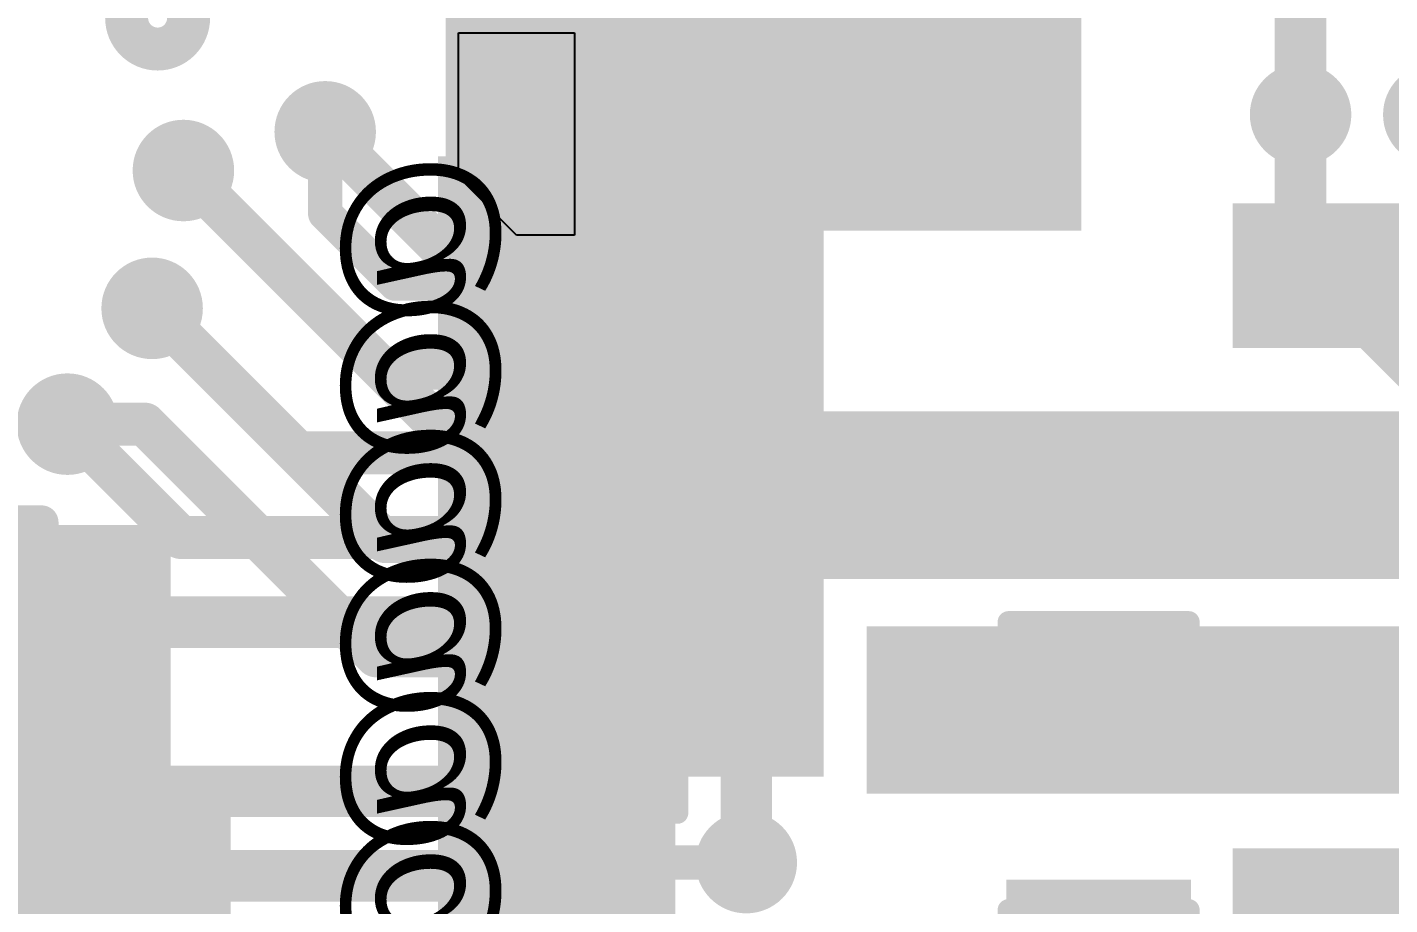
# Model space of a CAD drawing. Header units: millimetres. Extents: x -1.41 to 1.31, y -0.13 to 2.68.
# Drawn here: x -0.4223 to -0.1053, y 1.2082 to 1.4123 of the extents above; entities that cross this region are included whole.
import ezdxf

# ---------------------------------------------------------------- set-up
doc = ezdxf.new("R2010")
doc.units = ezdxf.units.MM
doc.header["$MEASUREMENT"] = 0
for name, color, linetype in [('BottomLayer', 5, 'Continuous'), ('BottomOverlay', 54, 'Continuous'), ('BottomPaste', 16, 'Continuous'), ('BottomSolder', 6, 'Continuous'), ('Mechanical2', 216, 'Continuous'), ('TopLayer', 1, 'Continuous'), ('TopOverlay', 2, 'Continuous'), ('TopPaste', 8, 'Continuous'), ('TopSolder', 216, 'Continuous'), ('ViaHoleLayer', 16, 'Continuous')]:
    doc.layers.add(name, color=color, linetype=linetype)
doc.styles.add('Arial', font='', dxfattribs={"height": 0.2})
doc.styles.get('Arial').set_extended_font_data('Arial')

# ---------------------------------------------------------------- blocks, each defined once
blk = doc.blocks.new('PG_DSO_8_B_1')
at = {"layer": 'BottomLayer'}
for points in [[(-0.1378, 0.0622), (-0.1378, 0.0878), (-0.08622, 0.0878), (-0.08622, 0.0622)], [(0.08622, 0.0622), (0.08622, 0.0878), (0.1378, 0.0878), (0.1378, 0.0622)], [(-0.1378, 0.0122), (-0.1378, 0.0378), (-0.08622, 0.0378), (-0.08622, 0.0122)], [(0.08622, 0.0122), (0.08622, 0.0378), (0.1378, 0.0378), (0.1378, 0.0122)], [(-0.1378, -0.0378), (-0.1378, -0.0122), (-0.08622, -0.0122), (-0.08622, -0.0378)], [(0.08622, -0.0378), (0.08622, -0.0122), (0.1378, -0.0122), (0.1378, -0.0378)], [(-0.1378, -0.0878), (-0.1378, -0.0622), (-0.08622, -0.0622), (-0.08622, -0.0878)], [(0.08622, -0.0878), (0.08622, -0.0622), (0.1378, -0.0622), (0.1378, -0.0878)]]:
    blk.add_hatch(color=5, dxfattribs=at).paths.add_polyline_path(points)
at = {"layer": 'BottomPaste'}
for points in [[(-0.1378, 0.0622), (-0.1378, 0.0878), (-0.08622, 0.0878), (-0.08622, 0.0622)], [(0.08622, 0.0622), (0.08622, 0.0878), (0.1378, 0.0878), (0.1378, 0.0622)], [(-0.1378, 0.0122), (-0.1378, 0.0378), (-0.08622, 0.0378), (-0.08622, 0.0122)], [(0.08622, 0.0122), (0.08622, 0.0378), (0.1378, 0.0378), (0.1378, 0.0122)], [(-0.1378, -0.0378), (-0.1378, -0.0122), (-0.08622, -0.0122), (-0.08622, -0.0378)], [(0.08622, -0.0378), (0.08622, -0.0122), (0.1378, -0.0122), (0.1378, -0.0378)], [(-0.1378, -0.0878), (-0.1378, -0.0622), (-0.08622, -0.0622), (-0.08622, -0.0878)], [(0.08622, -0.0878), (0.08622, -0.0622), (0.1378, -0.0622), (0.1378, -0.0878)]]:
    blk.add_hatch(color=16, dxfattribs=at).paths.add_polyline_path(points)
at = {"layer": 'BottomSolder'}
for points in [[(-0.1418, 0.0582), (-0.1418, 0.0918), (-0.08222, 0.0918), (-0.08222, 0.0582)], [(0.08222, 0.0582), (0.08222, 0.0918), (0.1418, 0.0918), (0.1418, 0.0582)], [(-0.1418, 0.0082), (-0.1418, 0.0418), (-0.08222, 0.0418), (-0.08222, 0.0082)], [(0.08222, 0.0082), (0.08222, 0.0418), (0.1418, 0.0418), (0.1418, 0.0082)], [(-0.1418, -0.0418), (-0.1418, -0.0082), (-0.08222, -0.0082), (-0.08222, -0.0418)], [(0.08222, -0.0418), (0.08222, -0.0082), (0.1418, -0.0082), (0.1418, -0.0418)], [(-0.1418, -0.0918), (-0.1418, -0.0582), (-0.08222, -0.0582), (-0.08222, -0.0918)], [(0.08222, -0.0918), (0.08222, -0.0582), (0.1418, -0.0582), (0.1418, -0.0918)]]:
    blk.add_hatch(color=6, dxfattribs=at).paths.add_polyline_path(points)
at = {"layer": 'BottomOverlay', "const_width": 0.005}
for points in [[(0.072, 0.099), (-0.073, 0.099)], [(0.072, -0.099), (-0.073, -0.099)]]:
    blk.add_lwpolyline(points, dxfattribs=at)
at = {"layer": 'BottomOverlay'}
for points, const_width in [([(-0.07425, 0.099, 1), (-0.07175, 0.099, 1)], 0.0025), ([(0.07075, 0.099, 1), (0.07325, 0.099, 1)], 0.0025), ([(-0.1456, -0.075, 1), (-0.1584, -0.075, 1)], 0.01), ([(-0.1609, -0.075, 1), (-0.1559, -0.075, 1)], 0.005), ([(-0.1481, -0.075, 1), (-0.1431, -0.075, 1)], 0.005), ([(-0.07425, -0.099, 1), (-0.07175, -0.099, 1)], 0.0025), ([(0.07075, -0.099, 1), (0.07325, -0.099, 1)], 0.0025)]:
    blk.add_lwpolyline(points, format="xyb", close=True, dxfattribs=dict(at, const_width=const_width))
blk = doc.blocks.new('LQFP_100_6')
at = {"layer": 'TopLayer'}
for points in [[(-0.32874, 0.24213), (-0.2815, 0.24213), (-0.2815, 0.23031), (-0.32874, 0.23031)], [(-0.32874, 0.22244), (-0.2815, 0.22244), (-0.2815, 0.21063), (-0.32874, 0.21063)], [(-0.32874, 0.20276), (-0.2815, 0.20276), (-0.2815, 0.19094), (-0.32874, 0.19094)], [(-0.32874, 0.18307), (-0.2815, 0.18307), (-0.2815, 0.17126), (-0.32874, 0.17126)], [(-0.32874, 0.16339), (-0.2815, 0.16339), (-0.2815, 0.15157), (-0.32874, 0.15157)], [(-0.32874, 0.1437), (-0.2815, 0.1437), (-0.2815, 0.13189), (-0.32874, 0.13189)], [(-0.32874, 0.12402), (-0.2815, 0.12402), (-0.2815, 0.1122), (-0.32874, 0.1122)], [(-0.32874, 0.10433), (-0.2815, 0.10433), (-0.2815, 0.09252), (-0.32874, 0.09252)], [(-0.32874, 0.08465), (-0.2815, 0.08465), (-0.2815, 0.07283), (-0.32874, 0.07283)]]:
    blk.add_hatch(color=1, dxfattribs=at).paths.add_polyline_path(points)
at = {"layer": 'TopPaste'}
for points in [[(-0.32874, 0.24213), (-0.2815, 0.24213), (-0.2815, 0.23031), (-0.32874, 0.23031)], [(-0.32874, 0.22244), (-0.2815, 0.22244), (-0.2815, 0.21063), (-0.32874, 0.21063)], [(-0.32874, 0.20276), (-0.2815, 0.20276), (-0.2815, 0.19094), (-0.32874, 0.19094)], [(-0.32874, 0.18307), (-0.2815, 0.18307), (-0.2815, 0.17126), (-0.32874, 0.17126)], [(-0.32874, 0.16339), (-0.2815, 0.16339), (-0.2815, 0.15157), (-0.32874, 0.15157)], [(-0.32874, 0.1437), (-0.2815, 0.1437), (-0.2815, 0.13189), (-0.32874, 0.13189)], [(-0.32874, 0.12402), (-0.2815, 0.12402), (-0.2815, 0.1122), (-0.32874, 0.1122)], [(-0.32874, 0.10433), (-0.2815, 0.10433), (-0.2815, 0.09252), (-0.32874, 0.09252)], [(-0.32874, 0.08465), (-0.2815, 0.08465), (-0.2815, 0.07283), (-0.32874, 0.07283)]]:
    blk.add_hatch(color=8, dxfattribs=at).paths.add_polyline_path(points)
at = {"layer": 'TopSolder'}
for points in [[(-0.33274, 0.24613), (-0.2775, 0.24613), (-0.2775, 0.22631), (-0.33274, 0.22631)], [(-0.33274, 0.22644), (-0.2775, 0.22644), (-0.2775, 0.20663), (-0.33274, 0.20663)], [(-0.33274, 0.20676), (-0.2775, 0.20676), (-0.2775, 0.18694), (-0.33274, 0.18694)], [(-0.33274, 0.18707), (-0.2775, 0.18707), (-0.2775, 0.16726), (-0.33274, 0.16726)], [(-0.33274, 0.16739), (-0.2775, 0.16739), (-0.2775, 0.14757), (-0.33274, 0.14757)], [(-0.33274, 0.1477), (-0.2775, 0.1477), (-0.2775, 0.12789), (-0.33274, 0.12789)], [(-0.33274, 0.12802), (-0.2775, 0.12802), (-0.2775, 0.1082), (-0.33274, 0.1082)], [(-0.33274, 0.10833), (-0.2775, 0.10833), (-0.2775, 0.08852), (-0.33274, 0.08852)], [(-0.33274, 0.08865), (-0.2775, 0.08865), (-0.2775, 0.06883), (-0.33274, 0.06883)]]:
    blk.add_hatch(color=216, dxfattribs=at).paths.add_polyline_path(points)
at = {"layer": 'TopOverlay', "const_width": 0.005}
blk.add_lwpolyline([(-0.285, 0.255), (-0.255, 0.285)], dxfattribs=at)
at = {"layer": 'TopOverlay'}
for points, const_width in [([(-0.31, 0.255, 1), (-0.32, 0.255, 1)], 0.01), ([(-0.3225, 0.255, 1), (-0.3175, 0.255, 1)], 0.005), ([(-0.3125, 0.255, 1), (-0.3075, 0.255, 1)], 0.005), ([(-0.28625, 0.255, 1), (-0.28375, 0.255, 1)], 0.0025)]:
    blk.add_lwpolyline(points, format="xyb", close=True, dxfattribs=dict(at, const_width=const_width))
blk = doc.blocks.new('ECS__327_7_34B_C_TR_15')
at = {"layer": 'TopLayer'}
for points in [[(-0.07087, 0.0374), (-0.02756, 0.0374), (-0.02756, -0.0374), (-0.07087, -0.0374)], [(0.02756, 0.0374), (0.07087, 0.0374), (0.07087, -0.0374), (0.02756, -0.0374)]]:
    blk.add_hatch(color=1, dxfattribs=at).paths.add_polyline_path(points)
at = {"layer": 'TopPaste'}
for points in [[(-0.07087, 0.0374), (-0.02756, 0.0374), (-0.02756, -0.0374), (-0.07087, -0.0374)], [(0.02756, 0.0374), (0.07087, 0.0374), (0.07087, -0.0374), (0.02756, -0.0374)]]:
    blk.add_hatch(color=8, dxfattribs=at).paths.add_polyline_path(points)
at = {"layer": 'TopSolder'}
for points in [[(-0.07487, 0.0414), (-0.02356, 0.0414), (-0.02356, -0.0414), (-0.07487, -0.0414)], [(0.02356, 0.0414), (0.07487, 0.0414), (0.07487, -0.0414), (0.02356, -0.0414)]]:
    blk.add_hatch(color=216, dxfattribs=at).paths.add_polyline_path(points)
at = {"layer": 'TopOverlay', "const_width": 0.00787}
for points in [[(-0.026, 0.043), (-0.076, 0.043)], [(-0.076, -0.043), (-0.076, 0.043)], [(0.076, 0.043), (0.026, 0.043)], [(0.076, -0.043), (0.076, 0.043)], [(-0.026, -0.043), (-0.076, -0.043)], [(0.076, -0.043), (0.026, -0.043)]]:
    blk.add_lwpolyline(points, dxfattribs=at)
at = {"layer": 'TopOverlay'}
for points, const_width in [([(-0.07797, 0.043, 1), (-0.07403, 0.043, 1)], 0.00394), ([(-0.07797, 0.043, 1), (-0.07403, 0.043, 1)], 0.00394), ([(-0.02797, 0.043, 1), (-0.02403, 0.043, 1)], 0.00394), ([(0.02403, 0.043, 1), (0.02797, 0.043, 1)], 0.00394), ([(0.07403, 0.043, 1), (0.07797, 0.043, 1)], 0.00394), ([(0.07403, 0.043, 1), (0.07797, 0.043, 1)], 0.00394), ([(-0.08584, 0.013, 1), (-0.09216, 0.013, 1)], 0.01), ([(-0.09466, 0.013, 1), (-0.08966, 0.013, 1)], 0.005), ([(-0.08834, 0.013, 1), (-0.08334, 0.013, 1)], 0.005), ([(-0.07797, -0.043, 1), (-0.07403, -0.043, 1)], 0.00394), ([(-0.07797, -0.043, 1), (-0.07403, -0.043, 1)], 0.00394), ([(-0.02797, -0.043, 1), (-0.02403, -0.043, 1)], 0.00394), ([(0.02403, -0.043, 1), (0.02797, -0.043, 1)], 0.00394), ([(0.07403, -0.043, 1), (0.07797, -0.043, 1)], 0.00394), ([(0.07403, -0.043, 1), (0.07797, -0.043, 1)], 0.00394)]:
    blk.add_lwpolyline(points, format="xyb", close=True, dxfattribs=dict(at, const_width=const_width))
blk = doc.blocks.new('R___0201_B_32')
at = {"layer": 'BottomLayer'}
for points in [[(-0.01614, 0.00728), (-0.00551, 0.00728), (-0.00551, -0.00728), (-0.01614, -0.00728)], [(0.00551, 0.00728), (0.01614, 0.00728), (0.01614, -0.00728), (0.00551, -0.00728)]]:
    blk.add_hatch(color=5, dxfattribs=at).paths.add_polyline_path(points)
at = {"layer": 'BottomPaste'}
for points in [[(-0.01614, 0.00728), (-0.00551, 0.00728), (-0.00551, -0.00728), (-0.01614, -0.00728)], [(0.00551, 0.00728), (0.01614, 0.00728), (0.01614, -0.00728), (0.00551, -0.00728)]]:
    blk.add_hatch(color=16, dxfattribs=at).paths.add_polyline_path(points)
at = {"layer": 'BottomSolder'}
for points in [[(-0.02014, 0.01128), (-0.00151, 0.01128), (-0.00151, -0.01128), (-0.02014, -0.01128)], [(0.00151, 0.01128), (0.02014, 0.01128), (0.02014, -0.01128), (0.00151, -0.01128)]]:
    blk.add_hatch(color=6, dxfattribs=at).paths.add_polyline_path(points)
at = {"layer": 'BottomOverlay', "const_width": 0.005}
for points in [[(-0.019, 0.01), (-0.019, -0.01)], [(0.019, 0.01), (-0.019, 0.01)], [(0.019, 0.01), (0.019, -0.01)], [(0.019, -0.01), (-0.019, -0.01)]]:
    blk.add_lwpolyline(points, dxfattribs=at)
at = {"layer": 'BottomOverlay', "const_width": 0.0025}
for points in [[(-0.02025, 0.01, 1), (-0.01775, 0.01, 1)], [(-0.02025, 0.01, 1), (-0.01775, 0.01, 1)], [(0.01775, 0.01, 1), (0.02025, 0.01, 1)], [(0.01775, 0.01, 1), (0.02025, 0.01, 1)], [(-0.02025, -0.01, 1), (-0.01775, -0.01, 1)], [(-0.02025, -0.01, 1), (-0.01775, -0.01, 1)], [(0.01775, -0.01, 1), (0.02025, -0.01, 1)], [(0.01775, -0.01, 1), (0.02025, -0.01, 1)]]:
    blk.add_lwpolyline(points, format="xyb", close=True, dxfattribs=at)
blk = doc.blocks.new('R___0201_B_34')
at = {"layer": 'BottomLayer'}
for points in [[(-0.01614, 0.00728), (-0.00551, 0.00728), (-0.00551, -0.00728), (-0.01614, -0.00728)], [(0.00551, 0.00728), (0.01614, 0.00728), (0.01614, -0.00728), (0.00551, -0.00728)]]:
    blk.add_hatch(color=5, dxfattribs=at).paths.add_polyline_path(points)
at = {"layer": 'BottomPaste'}
for points in [[(-0.01614, 0.00728), (-0.00551, 0.00728), (-0.00551, -0.00728), (-0.01614, -0.00728)], [(0.00551, 0.00728), (0.01614, 0.00728), (0.01614, -0.00728), (0.00551, -0.00728)]]:
    blk.add_hatch(color=16, dxfattribs=at).paths.add_polyline_path(points)
at = {"layer": 'BottomSolder'}
for points in [[(-0.02014, 0.01128), (-0.00151, 0.01128), (-0.00151, -0.01128), (-0.02014, -0.01128)], [(0.00151, 0.01128), (0.02014, 0.01128), (0.02014, -0.01128), (0.00151, -0.01128)]]:
    blk.add_hatch(color=6, dxfattribs=at).paths.add_polyline_path(points)
at = {"layer": 'BottomOverlay', "const_width": 0.005}
for points in [[(-0.019, 0.01), (-0.019, -0.01)], [(0.019, 0.01), (-0.019, 0.01)], [(0.019, 0.01), (0.019, -0.01)], [(0.019, -0.01), (-0.019, -0.01)]]:
    blk.add_lwpolyline(points, dxfattribs=at)
at = {"layer": 'BottomOverlay', "const_width": 0.0025}
for points in [[(-0.02025, 0.01, 1), (-0.01775, 0.01, 1)], [(-0.02025, 0.01, 1), (-0.01775, 0.01, 1)], [(0.01775, 0.01, 1), (0.02025, 0.01, 1)], [(0.01775, 0.01, 1), (0.02025, 0.01, 1)], [(-0.02025, -0.01, 1), (-0.01775, -0.01, 1)], [(-0.02025, -0.01, 1), (-0.01775, -0.01, 1)], [(0.01775, -0.01, 1), (0.02025, -0.01, 1)], [(0.01775, -0.01, 1), (0.02025, -0.01, 1)]]:
    blk.add_lwpolyline(points, format="xyb", close=True, dxfattribs=at)
blk = doc.blocks.new('R___0201_B_36')
at = {"layer": 'BottomLayer'}
for points in [[(-0.01614, 0.00728), (-0.00551, 0.00728), (-0.00551, -0.00728), (-0.01614, -0.00728)], [(0.00551, 0.00728), (0.01614, 0.00728), (0.01614, -0.00728), (0.00551, -0.00728)]]:
    blk.add_hatch(color=5, dxfattribs=at).paths.add_polyline_path(points)
at = {"layer": 'BottomPaste'}
for points in [[(-0.01614, 0.00728), (-0.00551, 0.00728), (-0.00551, -0.00728), (-0.01614, -0.00728)], [(0.00551, 0.00728), (0.01614, 0.00728), (0.01614, -0.00728), (0.00551, -0.00728)]]:
    blk.add_hatch(color=16, dxfattribs=at).paths.add_polyline_path(points)
at = {"layer": 'BottomSolder'}
for points in [[(-0.02014, 0.01128), (-0.00151, 0.01128), (-0.00151, -0.01128), (-0.02014, -0.01128)], [(0.00151, 0.01128), (0.02014, 0.01128), (0.02014, -0.01128), (0.00151, -0.01128)]]:
    blk.add_hatch(color=6, dxfattribs=at).paths.add_polyline_path(points)
at = {"layer": 'BottomOverlay', "const_width": 0.005}
for points in [[(-0.019, 0.01), (-0.019, -0.01)], [(0.019, 0.01), (-0.019, 0.01)], [(0.019, 0.01), (0.019, -0.01)], [(0.019, -0.01), (-0.019, -0.01)]]:
    blk.add_lwpolyline(points, dxfattribs=at)
at = {"layer": 'BottomOverlay', "const_width": 0.0025}
for points in [[(-0.02025, 0.01, 1), (-0.01775, 0.01, 1)], [(-0.02025, 0.01, 1), (-0.01775, 0.01, 1)], [(0.01775, 0.01, 1), (0.02025, 0.01, 1)], [(0.01775, 0.01, 1), (0.02025, 0.01, 1)], [(-0.02025, -0.01, 1), (-0.01775, -0.01, 1)], [(-0.02025, -0.01, 1), (-0.01775, -0.01, 1)], [(0.01775, -0.01, 1), (0.02025, -0.01, 1)], [(0.01775, -0.01, 1), (0.02025, -0.01, 1)]]:
    blk.add_lwpolyline(points, format="xyb", close=True, dxfattribs=at)
blk = doc.blocks.new('R___0201_B_38')
at = {"layer": 'BottomLayer'}
for points in [[(-0.01614, 0.00728), (-0.00551, 0.00728), (-0.00551, -0.00728), (-0.01614, -0.00728)], [(0.00551, 0.00728), (0.01614, 0.00728), (0.01614, -0.00728), (0.00551, -0.00728)]]:
    blk.add_hatch(color=5, dxfattribs=at).paths.add_polyline_path(points)
at = {"layer": 'BottomPaste'}
for points in [[(-0.01614, 0.00728), (-0.00551, 0.00728), (-0.00551, -0.00728), (-0.01614, -0.00728)], [(0.00551, 0.00728), (0.01614, 0.00728), (0.01614, -0.00728), (0.00551, -0.00728)]]:
    blk.add_hatch(color=16, dxfattribs=at).paths.add_polyline_path(points)
at = {"layer": 'BottomSolder'}
for points in [[(-0.02014, 0.01128), (-0.00151, 0.01128), (-0.00151, -0.01128), (-0.02014, -0.01128)], [(0.00151, 0.01128), (0.02014, 0.01128), (0.02014, -0.01128), (0.00151, -0.01128)]]:
    blk.add_hatch(color=6, dxfattribs=at).paths.add_polyline_path(points)
at = {"layer": 'BottomOverlay', "const_width": 0.005}
for points in [[(-0.019, 0.01), (-0.019, -0.01)], [(0.019, 0.01), (-0.019, 0.01)], [(0.019, 0.01), (0.019, -0.01)], [(0.019, -0.01), (-0.019, -0.01)]]:
    blk.add_lwpolyline(points, dxfattribs=at)
at = {"layer": 'BottomOverlay', "const_width": 0.0025}
for points in [[(-0.02025, 0.01, 1), (-0.01775, 0.01, 1)], [(-0.02025, 0.01, 1), (-0.01775, 0.01, 1)], [(0.01775, 0.01, 1), (0.02025, 0.01, 1)], [(0.01775, 0.01, 1), (0.02025, 0.01, 1)], [(-0.02025, -0.01, 1), (-0.01775, -0.01, 1)], [(-0.02025, -0.01, 1), (-0.01775, -0.01, 1)], [(0.01775, -0.01, 1), (0.02025, -0.01, 1)], [(0.01775, -0.01, 1), (0.02025, -0.01, 1)]]:
    blk.add_lwpolyline(points, format="xyb", close=True, dxfattribs=at)
blk = doc.blocks.new('R___0201_B_40')
at = {"layer": 'BottomLayer'}
for points in [[(-0.01614, 0.00728), (-0.00551, 0.00728), (-0.00551, -0.00728), (-0.01614, -0.00728)], [(0.00551, 0.00728), (0.01614, 0.00728), (0.01614, -0.00728), (0.00551, -0.00728)]]:
    blk.add_hatch(color=5, dxfattribs=at).paths.add_polyline_path(points)
at = {"layer": 'BottomPaste'}
for points in [[(-0.01614, 0.00728), (-0.00551, 0.00728), (-0.00551, -0.00728), (-0.01614, -0.00728)], [(0.00551, 0.00728), (0.01614, 0.00728), (0.01614, -0.00728), (0.00551, -0.00728)]]:
    blk.add_hatch(color=16, dxfattribs=at).paths.add_polyline_path(points)
at = {"layer": 'BottomSolder'}
for points in [[(-0.02014, 0.01128), (-0.00151, 0.01128), (-0.00151, -0.01128), (-0.02014, -0.01128)], [(0.00151, 0.01128), (0.02014, 0.01128), (0.02014, -0.01128), (0.00151, -0.01128)]]:
    blk.add_hatch(color=6, dxfattribs=at).paths.add_polyline_path(points)
at = {"layer": 'BottomOverlay', "const_width": 0.005}
for points in [[(0.019, 0.01), (-0.019, 0.01)], [(-0.019, 0.01), (-0.019, -0.01)], [(0.019, 0.01), (0.019, -0.01)], [(0.019, -0.01), (-0.019, -0.01)]]:
    blk.add_lwpolyline(points, dxfattribs=at)
at = {"layer": 'BottomOverlay', "const_width": 0.0025}
for points in [[(-0.02025, 0.01, 1), (-0.01775, 0.01, 1)], [(-0.02025, 0.01, 1), (-0.01775, 0.01, 1)], [(0.01775, 0.01, 1), (0.02025, 0.01, 1)], [(0.01775, 0.01, 1), (0.02025, 0.01, 1)], [(-0.02025, -0.01, 1), (-0.01775, -0.01, 1)], [(-0.02025, -0.01, 1), (-0.01775, -0.01, 1)], [(0.01775, -0.01, 1), (0.02025, -0.01, 1)], [(0.01775, -0.01, 1), (0.02025, -0.01, 1)]]:
    blk.add_lwpolyline(points, format="xyb", close=True, dxfattribs=at)
blk = doc.blocks.new('R___0201_B_42')
at = {"layer": 'BottomLayer'}
for points in [[(-0.01614, 0.00728), (-0.00551, 0.00728), (-0.00551, -0.00728), (-0.01614, -0.00728)], [(0.00551, 0.00728), (0.01614, 0.00728), (0.01614, -0.00728), (0.00551, -0.00728)]]:
    blk.add_hatch(color=5, dxfattribs=at).paths.add_polyline_path(points)
at = {"layer": 'BottomPaste'}
for points in [[(-0.01614, 0.00728), (-0.00551, 0.00728), (-0.00551, -0.00728), (-0.01614, -0.00728)], [(0.00551, 0.00728), (0.01614, 0.00728), (0.01614, -0.00728), (0.00551, -0.00728)]]:
    blk.add_hatch(color=16, dxfattribs=at).paths.add_polyline_path(points)
at = {"layer": 'BottomSolder'}
for points in [[(-0.02014, 0.01128), (-0.00151, 0.01128), (-0.00151, -0.01128), (-0.02014, -0.01128)], [(0.00151, 0.01128), (0.02014, 0.01128), (0.02014, -0.01128), (0.00151, -0.01128)]]:
    blk.add_hatch(color=6, dxfattribs=at).paths.add_polyline_path(points)
at = {"layer": 'BottomOverlay', "const_width": 0.005}
for points in [[(0.019, 0.01), (-0.019, 0.01)], [(-0.019, 0.01), (-0.019, -0.01)], [(0.019, 0.01), (0.019, -0.01)], [(0.019, -0.01), (-0.019, -0.01)]]:
    blk.add_lwpolyline(points, dxfattribs=at)
at = {"layer": 'BottomOverlay', "const_width": 0.0025}
for points in [[(-0.02025, 0.01, 1), (-0.01775, 0.01, 1)], [(-0.02025, 0.01, 1), (-0.01775, 0.01, 1)], [(0.01775, 0.01, 1), (0.02025, 0.01, 1)], [(0.01775, 0.01, 1), (0.02025, 0.01, 1)], [(-0.02025, -0.01, 1), (-0.01775, -0.01, 1)], [(-0.02025, -0.01, 1), (-0.01775, -0.01, 1)], [(0.01775, -0.01, 1), (0.02025, -0.01, 1)], [(0.01775, -0.01, 1), (0.02025, -0.01, 1)]]:
    blk.add_lwpolyline(points, format="xyb", close=True, dxfattribs=at)
blk = doc.blocks.new('8_TSSOP_70')
at = {"layer": 'TopLayer'}
for points in [[(-0.14469, 0.04724), (-0.0876, 0.04724), (-0.0876, 0.02953), (-0.14469, 0.02953)], [(0.0876, 0.04724), (0.14469, 0.04724), (0.14469, 0.02953), (0.0876, 0.02953)], [(-0.14469, 0.02165), (-0.0876, 0.02165), (-0.0876, 0.00394), (-0.14469, 0.00394)], [(0.0876, 0.02165), (0.14469, 0.02165), (0.14469, 0.00394), (0.0876, 0.00394)], [(-0.14469, -0.00394), (-0.0876, -0.00394), (-0.0876, -0.02165), (-0.14469, -0.02165)], [(0.0876, -0.00394), (0.14469, -0.00394), (0.14469, -0.02165), (0.0876, -0.02165)], [(-0.14469, -0.02953), (-0.0876, -0.02953), (-0.0876, -0.04724), (-0.14469, -0.04724)], [(0.0876, -0.02953), (0.14469, -0.02953), (0.14469, -0.04724), (0.0876, -0.04724)]]:
    blk.add_hatch(color=1, dxfattribs=at).paths.add_polyline_path(points)
at = {"layer": 'TopPaste'}
for points in [[(-0.14469, 0.04724), (-0.0876, 0.04724), (-0.0876, 0.02953), (-0.14469, 0.02953)], [(0.0876, 0.04724), (0.14469, 0.04724), (0.14469, 0.02953), (0.0876, 0.02953)], [(-0.14469, 0.02165), (-0.0876, 0.02165), (-0.0876, 0.00394), (-0.14469, 0.00394)], [(0.0876, 0.02165), (0.14469, 0.02165), (0.14469, 0.00394), (0.0876, 0.00394)], [(-0.14469, -0.00394), (-0.0876, -0.00394), (-0.0876, -0.02165), (-0.14469, -0.02165)], [(0.0876, -0.00394), (0.14469, -0.00394), (0.14469, -0.02165), (0.0876, -0.02165)], [(-0.14469, -0.02953), (-0.0876, -0.02953), (-0.0876, -0.04724), (-0.14469, -0.04724)], [(0.0876, -0.02953), (0.14469, -0.02953), (0.14469, -0.04724), (0.0876, -0.04724)]]:
    blk.add_hatch(color=8, dxfattribs=at).paths.add_polyline_path(points)
at = {"layer": 'TopSolder'}
for points in [[(-0.14869, 0.05124), (-0.0836, 0.05124), (-0.0836, 0.02553), (-0.14869, 0.02553)], [(0.0836, 0.05124), (0.14869, 0.05124), (0.14869, 0.02553), (0.0836, 0.02553)], [(-0.14869, 0.02565), (-0.0836, 0.02565), (-0.0836, -0.00006), (-0.14869, -0.00006)], [(0.0836, 0.02565), (0.14869, 0.02565), (0.14869, -0.00006), (0.0836, -0.00006)], [(-0.14869, 0.00006), (-0.0836, 0.00006), (-0.0836, -0.02565), (-0.14869, -0.02565)], [(0.0836, 0.00006), (0.14869, 0.00006), (0.14869, -0.02565), (0.0836, -0.02565)], [(-0.14869, -0.02553), (-0.0836, -0.02553), (-0.0836, -0.05124), (-0.14869, -0.05124)], [(0.0836, -0.02553), (0.14869, -0.02553), (0.14869, -0.05124), (0.0836, -0.05124)]]:
    blk.add_hatch(color=216, dxfattribs=at).paths.add_polyline_path(points)
at = {"layer": 'TopOverlay'}
for points, const_width in [([(-0.10979, 0.06537, 1), (-0.12421, 0.06537, 1)], 0.01), ([(-0.12671, 0.06537, 1), (-0.12171, 0.06537, 1)], 0.005), ([(-0.11229, 0.06537, 1), (-0.10729, 0.06537, 1)], 0.005), ([(-0.08625, 0.061, 1), (-0.08375, 0.061, 1)], 0.0025), ([(0.08275, 0.061, 1), (0.08525, 0.061, 1)], 0.0025), ([(-0.08475, -0.062, 1), (-0.08225, -0.062, 1)], 0.0025), ([(0.08425, -0.062, 1), (0.08675, -0.062, 1)], 0.0025)]:
    blk.add_lwpolyline(points, format="xyb", close=True, dxfattribs=dict(at, const_width=const_width))
at = {"layer": 'TopOverlay', "const_width": 0.005}
for points in [[(0.084, 0.061), (-0.085, 0.061)], [(0.0855, -0.062), (-0.0835, -0.062)]]:
    blk.add_lwpolyline(points, dxfattribs=at)
blk = doc.blocks.new('C__0603_B_85')
at = {"layer": 'BottomLayer'}
for points in [[(-0.045, -0.0175), (-0.045, 0.0175), (-0.015, 0.0175), (-0.015, -0.0175)], [(0.015, -0.0175), (0.015, 0.0175), (0.045, 0.0175), (0.045, -0.0175)]]:
    blk.add_hatch(color=5, dxfattribs=at).paths.add_polyline_path(points)
at = {"layer": 'BottomPaste'}
for points in [[(-0.045, -0.0175), (-0.045, 0.0175), (-0.015, 0.0175), (-0.015, -0.0175)], [(0.015, -0.0175), (0.015, 0.0175), (0.045, 0.0175), (0.045, -0.0175)]]:
    blk.add_hatch(color=16, dxfattribs=at).paths.add_polyline_path(points)
at = {"layer": 'BottomSolder'}
for points in [[(-0.049, -0.0215), (-0.049, 0.0215), (-0.011, 0.0215), (-0.011, -0.0215)], [(0.011, -0.0215), (0.011, 0.0215), (0.049, 0.0215), (0.049, -0.0215)]]:
    blk.add_hatch(color=6, dxfattribs=at).paths.add_polyline_path(points)
at = {"layer": 'BottomOverlay', "const_width": 0.005}
for points in [[(-0.018, 0.021), (-0.049, 0.021)], [(-0.049, -0.021), (-0.049, 0.021)], [(0.049, 0.021), (0.018, 0.021)], [(0.049, -0.021), (0.049, 0.021)], [(-0.018, -0.021), (-0.049, -0.021)], [(0.049, -0.021), (0.018, -0.021)]]:
    blk.add_lwpolyline(points, dxfattribs=at)
at = {"layer": 'BottomOverlay', "const_width": 0.0025}
for points in [[(-0.05025, 0.021, 1), (-0.04775, 0.021, 1)], [(-0.05025, 0.021, 1), (-0.04775, 0.021, 1)], [(-0.01925, 0.021, 1), (-0.01675, 0.021, 1)], [(0.01675, 0.021, 1), (0.01925, 0.021, 1)], [(0.04775, 0.021, 1), (0.05025, 0.021, 1)], [(0.04775, 0.021, 1), (0.05025, 0.021, 1)], [(-0.05025, -0.021, 1), (-0.04775, -0.021, 1)], [(-0.05025, -0.021, 1), (-0.04775, -0.021, 1)], [(-0.01925, -0.021, 1), (-0.01675, -0.021, 1)], [(0.01675, -0.021, 1), (0.01925, -0.021, 1)], [(0.04775, -0.021, 1), (0.05025, -0.021, 1)], [(0.04775, -0.021, 1), (0.05025, -0.021, 1)]]:
    blk.add_lwpolyline(points, format="xyb", close=True, dxfattribs=at)

msp = doc.modelspace()

# ---------------------------------------------------------------- hatches: boundary and pattern name
at = {"layer": 'BottomLayer'}
for points in [[(-0.287, 1.232), (-0.269, 1.232), (-0.269, 1.417), (-0.287, 1.417)], [(-0.287, 1.365), (-0.177, 1.365), (-0.177, 1.417), (-0.287, 1.417)], [(-0.237, 1.238), (-0.237, 1.374), (-0.27817, 1.374), (-0.27817, 1.238)], [(-0.321, 1.338), (-0.295, 1.338), (-0.295, 1.356), (-0.321, 1.356)], [(-0.265, 1.284), (-0.078, 1.284), (-0.078, 1.323), (-0.265, 1.323)], [(-0.46563, 1.15853), (-0.389, 1.15853), (-0.389, 1.29653), (-0.46563, 1.29653)], [(-0.227, 1.234), (-0.05, 1.234), (-0.05, 1.273), (-0.227, 1.273)], [(-0.432, 1.15853), (-0.375, 1.15853), (-0.375, 1.233), (-0.432, 1.233)]]:
    msp.add_hatch(color=5, dxfattribs=at).paths.add_polyline_path(points)
h = msp.add_hatch(color=5, dxfattribs=at)
edge = h.paths.add_edge_path()
edge.add_arc((-0.3094, 1.39847), 0.01181, 0, 360)
h = msp.add_hatch(color=5, dxfattribs=at)
edge = h.paths.add_edge_path()
edge.add_arc((-0.126, 1.392), 0.01181, 0, 360)
h = msp.add_hatch(color=5, dxfattribs=at)
edge = h.paths.add_edge_path()
edge.add_arc((-0.095, 1.392), 0.01181, 0, 360)
h = msp.add_hatch(color=5, dxfattribs=at)
edge = h.paths.add_edge_path()
edge.add_arc((-0.353, 1.388), 0.01181, 0, 360)
h = msp.add_hatch(color=5, dxfattribs=at)
edge = h.paths.add_edge_path()
edge.add_arc((-0.386, 1.379), 0.01181, 0, 360)
h = msp.add_hatch(color=5, dxfattribs=at)
edge = h.paths.add_edge_path()
edge.add_arc((-0.19108, 1.37904), 0.01181, 0, 360)
h = msp.add_hatch(color=5, dxfattribs=at)
edge = h.paths.add_edge_path()
edge.add_arc((-0.39328, 1.34694), 0.01181, 0, 360)
h = msp.add_hatch(color=5, dxfattribs=at)
edge = h.paths.add_edge_path()
edge.add_arc((-0.253, 1.342), 0.01181, 0, 360)
h = msp.add_hatch(color=5, dxfattribs=at)
edge = h.paths.add_edge_path()
edge.add_arc((-0.413, 1.32), 0.01181, 0, 360)
h = msp.add_hatch(color=5, dxfattribs=at)
edge = h.paths.add_edge_path()
edge.add_arc((-0.253, 1.31), 0.01181, 0, 360)
h = msp.add_hatch(color=5, dxfattribs=at)
edge = h.paths.add_edge_path()
edge.add_arc((-0.16347, 1.30453), 0.01181, 0, 360)
h = msp.add_hatch(color=5, dxfattribs=at)
edge = h.paths.add_edge_path()
edge.add_arc((-0.253, 1.278), 0.01181, 0, 360)
h = msp.add_hatch(color=5, dxfattribs=at)
edge = h.paths.add_edge_path()
edge.add_arc((-0.404, 1.27453), 0.01181, 0, 360)
h = msp.add_hatch(color=5, dxfattribs=at)
edge = h.paths.add_edge_path()
edge.add_arc((-0.21, 1.254), 0.01181, 0, 360)
h = msp.add_hatch(color=5, dxfattribs=at)
edge = h.paths.add_edge_path()
edge.add_arc((-0.255, 1.218), 0.01181, 0, 360)
at = {"layer": 'TopLayer'}
msp.add_hatch(color=1, dxfattribs=at).paths.add_polyline_path([(-0.325, 1.366), (-0.287, 1.366), (-0.287, 1.415), (-0.325, 1.415)])
h = msp.add_hatch(color=1, dxfattribs=at)
edge = h.paths.add_edge_path()
edge.add_arc((-0.3094, 1.39847), 0.01181, 0, 360)
h = msp.add_hatch(color=1, dxfattribs=at)
edge = h.paths.add_edge_path()
edge.add_arc((-0.126, 1.392), 0.01181, 0, 360)
h = msp.add_hatch(color=1, dxfattribs=at)
edge = h.paths.add_edge_path()
edge.add_arc((-0.095, 1.392), 0.01181, 0, 360)
h = msp.add_hatch(color=1, dxfattribs=at)
edge = h.paths.add_edge_path()
edge.add_arc((-0.353, 1.388), 0.01181, 0, 360)
h = msp.add_hatch(color=1, dxfattribs=at)
edge = h.paths.add_edge_path()
edge.add_arc((-0.386, 1.379), 0.01181, 0, 360)
h = msp.add_hatch(color=1, dxfattribs=at)
edge = h.paths.add_edge_path()
edge.add_arc((-0.19108, 1.37904), 0.01181, 0, 360)
h = msp.add_hatch(color=1, dxfattribs=at)
edge = h.paths.add_edge_path()
edge.add_arc((-0.39328, 1.34694), 0.01181, 0, 360)
h = msp.add_hatch(color=1, dxfattribs=at)
edge = h.paths.add_edge_path()
edge.add_arc((-0.253, 1.342), 0.01181, 0, 360)
h = msp.add_hatch(color=1, dxfattribs=at)
edge = h.paths.add_edge_path()
edge.add_arc((-0.413, 1.32), 0.01181, 0, 360)
h = msp.add_hatch(color=1, dxfattribs=at)
edge = h.paths.add_edge_path()
edge.add_arc((-0.253, 1.31), 0.01181, 0, 360)
h = msp.add_hatch(color=1, dxfattribs=at)
edge = h.paths.add_edge_path()
edge.add_arc((-0.16347, 1.30453), 0.01181, 0, 360)
h = msp.add_hatch(color=1, dxfattribs=at)
edge = h.paths.add_edge_path()
edge.add_arc((-0.253, 1.278), 0.01181, 0, 360)
h = msp.add_hatch(color=1, dxfattribs=at)
edge = h.paths.add_edge_path()
edge.add_arc((-0.404, 1.27453), 0.01181, 0, 360)
h = msp.add_hatch(color=1, dxfattribs=at)
edge = h.paths.add_edge_path()
edge.add_arc((-0.21, 1.254), 0.01181, 0, 360)
h = msp.add_hatch(color=1, dxfattribs=at)
edge = h.paths.add_edge_path()
edge.add_arc((-0.255, 1.218), 0.01181, 0, 360)
at = {"layer": 'ViaHoleLayer'}
h = msp.add_hatch(color=16, dxfattribs=at)
edge = h.paths.add_edge_path()
edge.add_arc((-0.3094, 1.39847), 0.00591, 0, 360)
h = msp.add_hatch(color=16, dxfattribs=at)
edge = h.paths.add_edge_path()
edge.add_arc((-0.126, 1.392), 0.00591, 0, 360)
h = msp.add_hatch(color=16, dxfattribs=at)
edge = h.paths.add_edge_path()
edge.add_arc((-0.353, 1.388), 0.00591, 0, 360)
h = msp.add_hatch(color=16, dxfattribs=at)
edge = h.paths.add_edge_path()
edge.add_arc((-0.386, 1.379), 0.00591, 0, 360)
h = msp.add_hatch(color=16, dxfattribs=at)
edge = h.paths.add_edge_path()
edge.add_arc((-0.19108, 1.37904), 0.00591, 0, 360)
h = msp.add_hatch(color=16, dxfattribs=at)
edge = h.paths.add_edge_path()
edge.add_arc((-0.39328, 1.34694), 0.00591, 0, 360)
h = msp.add_hatch(color=16, dxfattribs=at)
edge = h.paths.add_edge_path()
edge.add_arc((-0.253, 1.342), 0.00591, 0, 360)
h = msp.add_hatch(color=16, dxfattribs=at)
edge = h.paths.add_edge_path()
edge.add_arc((-0.413, 1.32), 0.00591, 0, 360)
h = msp.add_hatch(color=16, dxfattribs=at)
edge = h.paths.add_edge_path()
edge.add_arc((-0.253, 1.31), 0.00591, 0, 360)
h = msp.add_hatch(color=16, dxfattribs=at)
edge = h.paths.add_edge_path()
edge.add_arc((-0.16347, 1.30453), 0.00591, 0, 360)
h = msp.add_hatch(color=16, dxfattribs=at)
edge = h.paths.add_edge_path()
edge.add_arc((-0.253, 1.278), 0.00591, 0, 360)
h = msp.add_hatch(color=16, dxfattribs=at)
edge = h.paths.add_edge_path()
edge.add_arc((-0.404, 1.27453), 0.00591, 0, 360)
h = msp.add_hatch(color=16, dxfattribs=at)
edge = h.paths.add_edge_path()
edge.add_arc((-0.21, 1.254), 0.00591, 0, 360)
h = msp.add_hatch(color=16, dxfattribs=at)
edge = h.paths.add_edge_path()
edge.add_arc((-0.255, 1.218), 0.00591, 0, 360)

# ---------------------------------------------------------------- linework, layer by layer
at = {"layer": 'BottomLayer'}
for p, q in [((-0.322, 1.3775), (-0.322, 1.411)), ((-0.322, 1.411), (-0.295, 1.411)), ((-0.295, 1.411), (-0.295, 1.364)), ((-0.3085, 1.364), (-0.322, 1.3775)), ((-0.295, 1.364), (-0.3085, 1.364))]:
    msp.add_line(p, q, dxfattribs=at)
for points, const_width in [([(-0.126, 1.392), (-0.126, 1.521)], 0.012), ([(-0.3094, 1.3949), (-0.3094, 1.39846)], 0.008), ([(-0.353, 1.388), (-0.31273, 1.34773)], 0.01), ([(-0.30047, 1.3724), (-0.30047, 1.38597)], 0.008), ([(-0.386, 1.379), (-0.32624, 1.31924)], 0.01), ([(-0.30083, 1.37204), (-0.30047, 1.3724)], 0.008), ([(-0.27918, 1.37204), (-0.27918, 1.374)], 0.008), ([(-0.39328, 1.34694), (-0.339, 1.29267)], 0.01), ([(-0.39328, 1.34694), (-0.39328, 1.34694)], 0.01), ([(-0.31273, 1.34773), (-0.30115, 1.34773)], 0.01), ([(-0.30115, 1.34573), (-0.30115, 1.34773)], 0.01), ([(-0.413, 1.32), (-0.395, 1.32)], 0.01), ([(-0.395, 1.32), (-0.3411, 1.2661)], 0.01), ([(-0.32624, 1.31924), (-0.30083, 1.31924)], 0.01), ([(-0.16347, 1.30453), (-0.112, 1.30453)], 0.025), ([(-0.339, 1.29267), (-0.30083, 1.29267)], 0.01), ([(-0.3411, 1.2661), (-0.30083, 1.2661)], 0.01), ([(-0.30083, 1.22583), (-0.30083, 1.23953)], 0.008), ([(-0.30083, 1.22583), (-0.293, 1.218)], 0.008), ([(-0.293, 1.218), (-0.255, 1.218)], 0.008)]:
    msp.add_lwpolyline(points, dxfattribs=dict(at, const_width=const_width))
for points, const_width in [([(-0.3114, 1.39846, 1), (-0.3074, 1.39846, 1)], 0.004), ([(-0.3114, 1.3949, 1), (-0.3074, 1.3949, 1)], 0.004), ([(-0.129, 1.392, 1), (-0.123, 1.392, 1)], 0.006), ([(-0.3555, 1.388, 1), (-0.3505, 1.388, 1)], 0.005), ([(-0.30247, 1.38597, 1), (-0.29847, 1.38597, 1)], 0.004), ([(-0.3885, 1.379, 1), (-0.3835, 1.379, 1)], 0.005), ([(-0.30247, 1.3724, 1), (-0.29847, 1.3724, 1)], 0.004), ([(-0.30247, 1.3724, 1), (-0.29847, 1.3724, 1)], 0.004), ([(-0.28118, 1.374, 1), (-0.27718, 1.374, 1)], 0.004), ([(-0.30283, 1.37204, 1), (-0.29883, 1.37204, 1)], 0.004), ([(-0.28118, 1.37204, 1), (-0.27718, 1.37204, 1)], 0.004), ([(-0.39578, 1.34694, 1), (-0.39078, 1.34694, 1)], 0.005), ([(-0.39578, 1.34694, 1), (-0.39078, 1.34694, 1)], 0.005), ([(-0.39578, 1.34694, 1), (-0.39078, 1.34694, 1)], 0.005), ([(-0.31523, 1.34773, 1), (-0.31023, 1.34773, 1)], 0.005), ([(-0.31523, 1.34773, 1), (-0.31023, 1.34773, 1)], 0.005), ([(-0.30365, 1.34773, 1), (-0.29865, 1.34773, 1)], 0.005), ([(-0.30365, 1.34773, 1), (-0.29865, 1.34773, 1)], 0.005), ([(-0.30365, 1.34573, 1), (-0.29865, 1.34573, 1)], 0.005), ([(-0.4155, 1.32, 1), (-0.4105, 1.32, 1)], 0.005), ([(-0.3975, 1.32, 1), (-0.3925, 1.32, 1)], 0.005), ([(-0.3975, 1.32, 1), (-0.3925, 1.32, 1)], 0.005), ([(-0.32874, 1.31924, 1), (-0.32374, 1.31924, 1)], 0.005), ([(-0.32874, 1.31924, 1), (-0.32374, 1.31924, 1)], 0.005), ([(-0.30333, 1.31924, 1), (-0.29833, 1.31924, 1)], 0.005), ([(-0.16972, 1.30453, 1), (-0.15722, 1.30453, 1)], 0.0125), ([(-0.11825, 1.30453, 1), (-0.10575, 1.30453, 1)], 0.0125), ([(-0.3415, 1.29267, 1), (-0.3365, 1.29267, 1)], 0.005), ([(-0.3415, 1.29267, 1), (-0.3365, 1.29267, 1)], 0.005), ([(-0.30333, 1.29267, 1), (-0.29833, 1.29267, 1)], 0.005), ([(-0.3436, 1.2661, 1), (-0.3386, 1.2661, 1)], 0.005), ([(-0.3436, 1.2661, 1), (-0.3386, 1.2661, 1)], 0.005), ([(-0.30333, 1.2661, 1), (-0.29833, 1.2661, 1)], 0.005), ([(-0.30283, 1.23953, 1), (-0.29883, 1.23953, 1)], 0.004), ([(-0.30283, 1.22583, 1), (-0.29883, 1.22583, 1)], 0.004), ([(-0.30283, 1.22583, 1), (-0.29883, 1.22583, 1)], 0.004), ([(-0.295, 1.218, 1), (-0.291, 1.218, 1)], 0.004), ([(-0.295, 1.218, 1), (-0.291, 1.218, 1)], 0.004), ([(-0.257, 1.218, 1), (-0.253, 1.218, 1)], 0.004)]:
    msp.add_lwpolyline(points, format="xyb", close=True, dxfattribs=dict(at, const_width=const_width))
at = {"layer": 'Mechanical2', "const_width": 0.015}
msp.add_lwpolyline([(1.30453, 0.77794, -5.376897), (1.30384, 1.78291)], format="xyb", dxfattribs=at)
at = {"layer": 'TopLayer'}
for points, const_width in [([(-0.21037, 1.39833), (-0.21037, 1.44128)], 0.012), ([(-0.21037, 1.39833), (-0.19108, 1.37904)], 0.012), ([(-0.126, 1.36013), (-0.126, 1.392)], 0.012), ([(-0.353, 1.369), (-0.353, 1.388)], 0.008), ([(-0.386, 1.379), (-0.34001, 1.33301)], 0.01), ([(-0.353, 1.369), (-0.33669, 1.35269)], 0.008), ([(-0.126, 1.36013), (0.18317, 1.05096)], 0.012), ([(-0.33669, 1.35269), (-0.29912, 1.35269)], 0.008), ([(-0.39328, 1.34694), (-0.39294, 1.34694)], 0.01), ([(-0.39294, 1.34694), (-0.35932, 1.31332)], 0.01), ([(-0.34001, 1.33301), (-0.29912, 1.33301)], 0.01), ([(-0.413, 1.32), (-0.38664, 1.29364)], 0.01), ([(-0.35932, 1.31332), (-0.29912, 1.31332)], 0.01), ([(-0.38664, 1.29364), (-0.29912, 1.29364)], 0.01), ([(-0.405, 1.27653), (-0.40243, 1.27395)], 0.012), ([(-0.40243, 1.27395), (-0.29912, 1.27395)], 0.012), ([(-0.29912, 1.25427), (-0.26203, 1.25427)], 0.012), ([(-0.26203, 1.25427), (-0.255, 1.24724)], 0.012), ([(-0.4306, 1.2526), (-0.41258, 1.23458)], 0.012), ([(-0.255, 1.218), (-0.255, 1.24724)], 0.012), ([(-0.41258, 1.23458), (-0.29912, 1.23458)], 0.012), ([(-0.44625, 1.17195), (-0.4033, 1.2149)], 0.012), ([(-0.4033, 1.2149), (-0.29912, 1.2149)], 0.012)]:
    msp.add_lwpolyline(points, dxfattribs=dict(at, const_width=const_width))
for points, const_width in [([(-0.21337, 1.39833, 1), (-0.20737, 1.39833, 1)], 0.006), ([(-0.21337, 1.39833, 1), (-0.20737, 1.39833, 1)], 0.006), ([(-0.129, 1.392, 1), (-0.123, 1.392, 1)], 0.006), ([(-0.355, 1.388, 1), (-0.351, 1.388, 1)], 0.004), ([(-0.3885, 1.379, 1), (-0.3835, 1.379, 1)], 0.005), ([(-0.19408, 1.37904, 1), (-0.18808, 1.37904, 1)], 0.006), ([(-0.355, 1.369, 1), (-0.351, 1.369, 1)], 0.004), ([(-0.355, 1.369, 1), (-0.351, 1.369, 1)], 0.004), ([(-0.129, 1.36013, 1), (-0.123, 1.36013, 1)], 0.006), ([(-0.129, 1.36013, 1), (-0.123, 1.36013, 1)], 0.006), ([(-0.33869, 1.35269, 1), (-0.33469, 1.35269, 1)], 0.004), ([(-0.33869, 1.35269, 1), (-0.33469, 1.35269, 1)], 0.004), ([(-0.30112, 1.35269, 1), (-0.29712, 1.35269, 1)], 0.004), ([(-0.39578, 1.34694, 1), (-0.39078, 1.34694, 1)], 0.005), ([(-0.39544, 1.34694, 1), (-0.39044, 1.34694, 1)], 0.005), ([(-0.39544, 1.34694, 1), (-0.39044, 1.34694, 1)], 0.005), ([(-0.34251, 1.33301, 1), (-0.33751, 1.33301, 1)], 0.005), ([(-0.34251, 1.33301, 1), (-0.33751, 1.33301, 1)], 0.005), ([(-0.30162, 1.33301, 1), (-0.29662, 1.33301, 1)], 0.005), ([(-0.4155, 1.32, 1), (-0.4105, 1.32, 1)], 0.005), ([(-0.36182, 1.31332, 1), (-0.35682, 1.31332, 1)], 0.005), ([(-0.36182, 1.31332, 1), (-0.35682, 1.31332, 1)], 0.005), ([(-0.30162, 1.31332, 1), (-0.29662, 1.31332, 1)], 0.005), ([(-0.38914, 1.29364, 1), (-0.38414, 1.29364, 1)], 0.005), ([(-0.38914, 1.29364, 1), (-0.38414, 1.29364, 1)], 0.005), ([(-0.30162, 1.29364, 1), (-0.29662, 1.29364, 1)], 0.005), ([(-0.408, 1.27653, 1), (-0.402, 1.27653, 1)], 0.006), ([(-0.40543, 1.27395, 1), (-0.39943, 1.27395, 1)], 0.006), ([(-0.40543, 1.27395, 1), (-0.39943, 1.27395, 1)], 0.006), ([(-0.30212, 1.27395, 1), (-0.29612, 1.27395, 1)], 0.006), ([(-0.30212, 1.25427, 1), (-0.29612, 1.25427, 1)], 0.006), ([(-0.26503, 1.25427, 1), (-0.25903, 1.25427, 1)], 0.006), ([(-0.26503, 1.25427, 1), (-0.25903, 1.25427, 1)], 0.006), ([(-0.258, 1.24724, 1), (-0.252, 1.24724, 1)], 0.006), ([(-0.258, 1.24724, 1), (-0.252, 1.24724, 1)], 0.006), ([(-0.41558, 1.23458, 1), (-0.40958, 1.23458, 1)], 0.006), ([(-0.41558, 1.23458, 1), (-0.40958, 1.23458, 1)], 0.006), ([(-0.30212, 1.23458, 1), (-0.29612, 1.23458, 1)], 0.006), ([(-0.258, 1.218, 1), (-0.252, 1.218, 1)], 0.006), ([(-0.4063, 1.2149, 1), (-0.4003, 1.2149, 1)], 0.006), ([(-0.4063, 1.2149, 1), (-0.4003, 1.2149, 1)], 0.006), ([(-0.30212, 1.2149, 1), (-0.29612, 1.2149, 1)], 0.006)]:
    msp.add_lwpolyline(points, format="xyb", close=True, dxfattribs=dict(at, const_width=const_width))

# ---------------------------------------------------------------- block references
for name, p, rotation in [('8_TSSOP_70', (-0.509, 1.47984), 180), ('R___0201_B_40', (-0.29, 1.37204), 180), ('PG_DSO_8_B_1', (0.00001, 1.27953), 180), ('R___0201_B_38', (-0.29, 1.34581), 180), ('R___0201_B_36', (-0.29, 1.31924), 180), ('ECS__327_7_34B_C_TR_15', (-0.462, 1.22116), 270), ('R___0201_B_34', (-0.29, 1.29267), 180), ('R___0201_B_32', (-0.29, 1.2661), 180), ('C__0603_B_85', (-0.173, 1.225), 270), ('R___0201_B_42', (-0.29, 1.23953), 180)]:
    msp.add_blockref(name, p, dxfattribs=dict(rotation=rotation))
msp.add_blockref('LQFP_100_6', (0.006, 1.13616))

# ---------------------------------------------------------------- texts
at = {"layer": 'BottomOverlay', "style": 'Arial', "text_generation_flag": 2}
for p in [(-0.318, 1.384), (-0.318, 1.352), (-0.318, 1.322), (-0.318, 1.292), (-0.318, 1.261), (-0.318, 1.231)]:
    msp.add_text('@', height=0.03, rotation=90, dxfattribs=at).set_placement(p)

doc.saveas('drawing.dxf')
